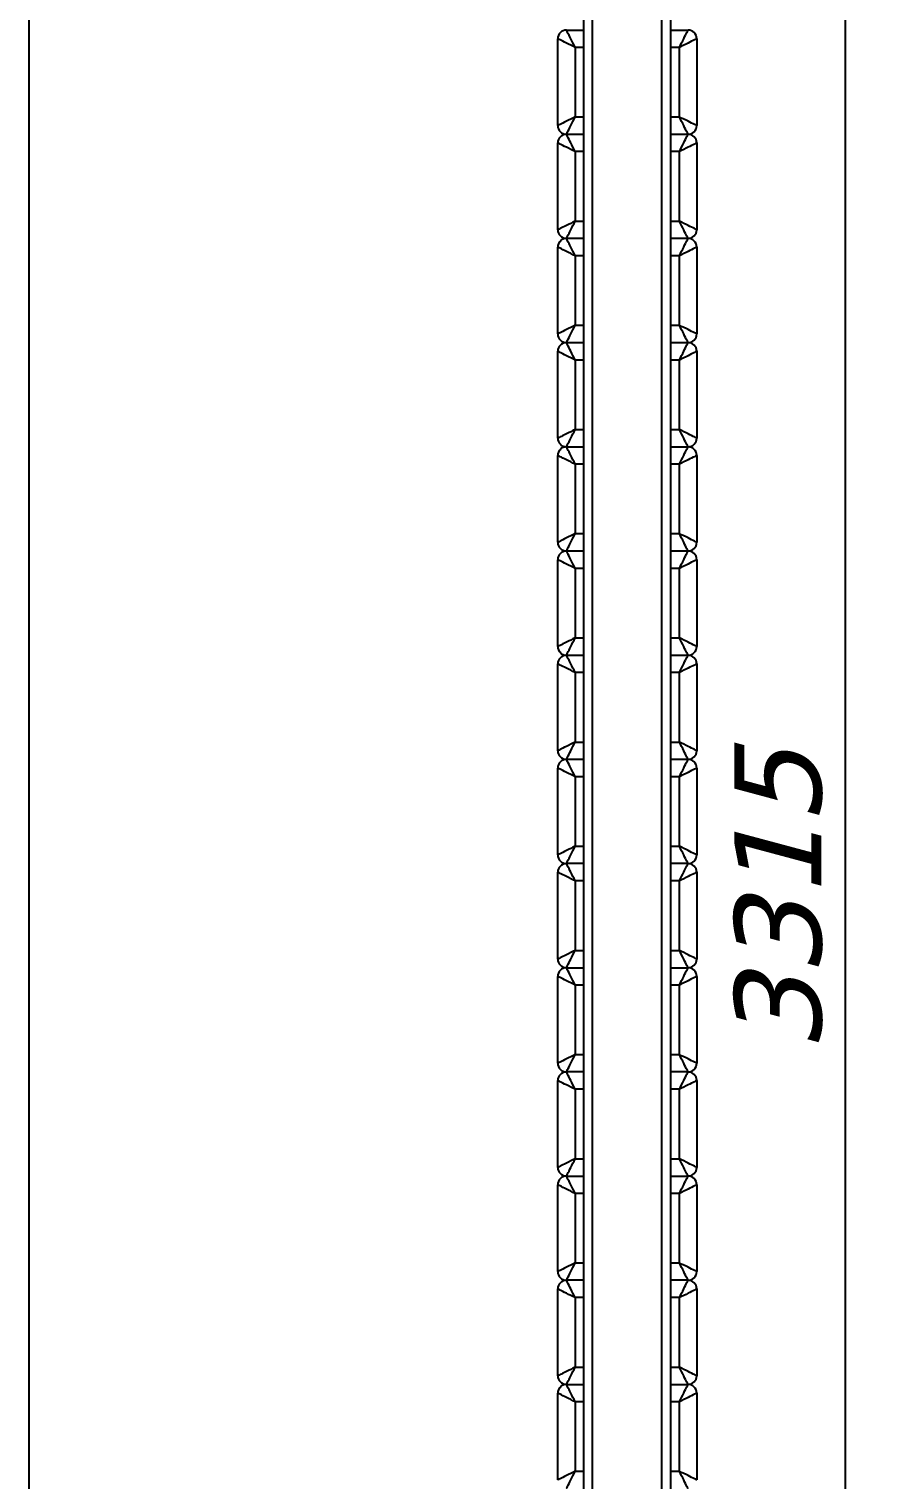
# Model space of a CAD drawing. Header units: millimetres. Extents: x -760 to 1485, y -100 to 3999.
# Drawn here: x 495 to 1485, y 960 to 2631 of the extents above; entities that cross this region are included whole.
import ezdxf

# ---------------------------------------------------------------- set-up
doc = ezdxf.new("R2010")
doc.units = ezdxf.units.MM
doc.linetypes.add('SLD-Solid', pattern=[0])
doc.styles.get("Standard").update_dxf_attribs({"font": 'verdanai.ttf'})
doc.dimstyles.new('DimStyleALPx2', dxfattribs={"dimscale": 40, "dimtxt": 2.5, "dimasz": 2.5, "dimexe": 1.25, "dimexo": 0.625, "dimtad": 1, "dimdsep": 46, "dimtxsty": 'Standard', "dimcen": 2.5, "dimclrd": 60, "dimclre": 60, "dimadec": 0, "dimazin": 0, "dimtfac": 1, "dimtofl": 0, "dimtmove": 0, "dimatfit": 3, "dimfxl": 1, "dimarcsym": 0})

# ---------------------------------------------------------------- blocks, each defined once
blk = doc.blocks.new('*D1')
at = {"color": 60, "linetype": 'ByBlock', "lineweight": -2, "transparency": 16777216}
for p, q in [((1211.5, 3285), (1485.4, 3285)), ((1435.4, 70), (1435.4, 3185)), ((1211.5, -30), (1485.4, -30))]:
    blk.add_line(p, q, dxfattribs=at)
at = {"color": 60, "transparency": 16777216}
for points in [[(1418.7, 3185), (1452.1, 3185), (1435.4, 3285)], [(1418.7, 70), (1452.1, 70), (1435.4, -30)]]:
    blk.add_solid(points, dxfattribs=at)
at = {"layer": 'Defpoints', "color": 0, "transparency": 16777216}
for p in [(1186.5, 3285), (1435.4, 3285), (1186.5, -30)]:
    blk.add_point(p, dxfattribs=at)
at = {"color": 0, "transparency": 16777216, "insert": (1358.3, 1627.5), "char_height": 100, "attachment_point": 5, "rotation": 90}
blk.add_mtext('3315', dxfattribs=at)

msp = doc.modelspace()

# ---------------------------------------------------------------- linework, layer by layer
at = {"color": 7, "linetype": 'Continuous', "lineweight": 25}
for p, q in [((1134, 115), (1134, 3140)), ((1144, 115), (1144, 3140)), ((1224, 115), (1224, 3140)), ((1234, 265), (1234, 2989.999)), ((1114, 2630), (1134, 2630)), ((1234, 2630), (1254, 2630)), ((1104, 2520), (1104, 2620)), ((1124, 2610), (1124, 2530)), ((1244, 2530), (1244, 2610)), ((1264, 2620), (1264, 2520)), ((1114, 2510), (1134, 2510)), ((1234, 2510), (1254, 2510)), ((1104, 2400), (1104, 2500)), ((1264, 2500), (1264, 2400)), ((1124, 2490), (1124, 2410)), ((1244, 2410), (1244, 2490)), ((1134, 2390), (1114, 2390)), ((1254, 2390), (1234, 2390)), ((1104, 2280), (1104, 2380)), ((1264, 2380), (1264, 2280)), ((1124, 2370), (1124, 2290)), ((1244, 2290), (1244, 2370)), ((1104, 2160), (1104, 2260)), ((1114, 2270), (1134, 2270)), ((1234, 2270), (1254, 2270)), ((1264, 2260), (1264, 2160)), ((1124, 2250), (1124, 2170)), ((1244, 2170), (1244, 2250)), ((1104, 2040), (1104, 2140)), ((1114, 2150), (1134, 2150)), ((1234, 2150), (1254, 2150)), ((1264, 2140), (1264, 2040)), ((1124, 2130), (1124, 2050)), ((1244, 2050), (1244, 2130)), ((1134, 2030), (1114, 2030)), ((1254, 2030), (1234, 2030)), ((1104, 1920), (1104, 2020)), ((1124, 2010), (1124, 1930)), ((1244, 1930), (1244, 2010)), ((1264, 2020), (1264, 1920)), ((1114, 1910), (1134, 1910)), ((1234, 1910), (1254, 1910)), ((1104, 1800), (1104, 1900)), ((1124, 1890), (1124, 1810)), ((1244, 1810), (1244, 1890)), ((1264, 1900), (1264, 1800)), ((1134, 1790), (1114, 1790)), ((1254, 1790), (1234, 1790)), ((1104, 1680), (1104, 1780)), ((1264, 1780), (1264, 1680)), ((1124, 1770), (1124, 1690)), ((1244, 1690), (1244, 1770)), ((1104, 1560), (1104, 1660)), ((1134, 1670), (1114, 1670)), ((1254, 1670), (1234, 1670)), ((1264, 1660), (1264, 1560)), ((1124, 1650), (1124, 1570)), ((1244, 1570), (1244, 1650)), ((1104, 1440), (1104, 1540)), ((1114, 1550), (1134, 1550)), ((1234, 1550), (1254, 1550)), ((1264, 1540), (1264, 1440)), ((1124, 1530), (1124, 1450)), ((1244, 1450), (1244, 1530)), ((1134, 1430), (1114, 1430)), ((1254, 1430), (1234, 1430)), ((1104, 1320), (1104, 1420)), ((1124, 1410), (1124, 1330)), ((1244, 1330), (1244, 1410)), ((1264, 1420), (1264, 1320)), ((1114, 1310), (1134, 1310)), ((1234, 1310), (1254, 1310)), ((1104, 1200), (1104, 1300)), ((1124, 1290), (1124, 1210)), ((1244, 1210), (1244, 1290)), ((1264, 1300), (1264, 1200)), ((1134, 1190), (1114, 1190)), ((1254, 1190), (1234, 1190)), ((1104, 1080), (1104, 1180)), ((1124, 1170), (1124, 1090)), ((1244, 1090), (1244, 1170)), ((1264, 1180), (1264, 1080)), ((1114, 1070), (1134, 1070)), ((1234, 1070), (1254, 1070)), ((1104, 960), (1104, 1060)), ((1264, 1060), (1264, 960)), ((1124, 1050), (1124, 970)), ((1244, 970), (1244, 1050))]:
    msp.add_line(p, q, dxfattribs=at)
at = {"color": 7, "linetype": 'SLD-Solid', "lineweight": 25}
msp.add_line((495, 250), (495, 3000), dxfattribs=at)
at = {"color": 8, "linetype": 'Continuous', "lineweight": 25}
for p, q in [((1134, 2610), (1124, 2610)), ((1244, 2610), (1234, 2610)), ((1124, 2530), (1134, 2530)), ((1234, 2530), (1244, 2530)), ((1134, 2490), (1124, 2490)), ((1244, 2490), (1234, 2490)), ((1124, 2410), (1134, 2410)), ((1234, 2410), (1244, 2410)), ((1134, 2370), (1124, 2370)), ((1244, 2370), (1234, 2370)), ((1124, 2290), (1134, 2290)), ((1234, 2290), (1244, 2290)), ((1134, 2250), (1124, 2250)), ((1244, 2250), (1234, 2250)), ((1124, 2170), (1134, 2170)), ((1234, 2170), (1244, 2170)), ((1134, 2130), (1124, 2130)), ((1244, 2130), (1234, 2130)), ((1124, 2050), (1134, 2050)), ((1234, 2050), (1244, 2050)), ((1134, 2010), (1124, 2010)), ((1244, 2010), (1234, 2010)), ((1124, 1930), (1134, 1930)), ((1234, 1930), (1244, 1930)), ((1134, 1890), (1124, 1890)), ((1244, 1890), (1234, 1890)), ((1124, 1810), (1134, 1810)), ((1234, 1810), (1244, 1810)), ((1134, 1770), (1124, 1770)), ((1244, 1770), (1234, 1770)), ((1124, 1690), (1134, 1690)), ((1234, 1690), (1244, 1690)), ((1134, 1650), (1124, 1650)), ((1244, 1650), (1234, 1650)), ((1124, 1570), (1134, 1570)), ((1234, 1570), (1244, 1570)), ((1134, 1530), (1124, 1530)), ((1244, 1530), (1234, 1530)), ((1124, 1450), (1134, 1450)), ((1234, 1450), (1244, 1450)), ((1134, 1410), (1124, 1410)), ((1244, 1410), (1234, 1410)), ((1124, 1330), (1134, 1330)), ((1234, 1330), (1244, 1330)), ((1134, 1290), (1124, 1290)), ((1244, 1290), (1234, 1290)), ((1124, 1210), (1134, 1210)), ((1234, 1210), (1244, 1210)), ((1134, 1170), (1124, 1170)), ((1244, 1170), (1234, 1170)), ((1124, 1090), (1134, 1090)), ((1234, 1090), (1244, 1090)), ((1134, 1050), (1124, 1050)), ((1244, 1050), (1234, 1050)), ((1124, 970), (1134, 970)), ((1234, 970), (1244, 970))]:
    msp.add_line(p, q, dxfattribs=at)
at = {"color": 7, "linetype": 'Continuous', "lineweight": 25, "flags": 128}
for points in [[(1124, 2610), (1122.695, 2612.61), (1121.412, 2615.176), (1120.173, 2617.654), (1119, 2620), (1117.912, 2622.175), (1116.929, 2624.142), (1116.066, 2625.867), (1115.34, 2627.32), (1114.761, 2628.477), (1114.341, 2629.318), (1114.086, 2629.829), (1114, 2630)], [(1244, 2610), (1245.305, 2612.61), (1246.588, 2615.176), (1247.827, 2617.654), (1249, 2620), (1250.088, 2622.175), (1251.071, 2624.142), (1251.934, 2625.867), (1252.66, 2627.32), (1253.239, 2628.477), (1253.659, 2629.318), (1253.914, 2629.829), (1254, 2630)], [(1124, 2610), (1121.389, 2611.305), (1118.824, 2612.588), (1116.346, 2613.827), (1114, 2615), (1111.825, 2616.087), (1109.858, 2617.071), (1108.133, 2617.933), (1106.679, 2618.66), (1105.522, 2619.239), (1104.681, 2619.659), (1104.171, 2619.914), (1104, 2620)], [(1264, 2620), (1263.829, 2619.914), (1263.318, 2619.659), (1262.478, 2619.239), (1261.32, 2618.66), (1259.867, 2617.933), (1258.142, 2617.071), (1256.175, 2616.087), (1254, 2615), (1251.654, 2613.827), (1249.176, 2612.588), (1246.61, 2611.305), (1244, 2610)], [(1124, 2530), (1121.389, 2528.695), (1118.824, 2527.412), (1116.346, 2526.173), (1114, 2525), (1111.825, 2523.912), (1109.858, 2522.929), (1108.133, 2522.066), (1106.679, 2521.34), (1105.522, 2520.761), (1104.681, 2520.341), (1104.171, 2520.085), (1104, 2520)], [(1114, 2510), (1114.086, 2510.171), (1114.341, 2510.681), (1114.761, 2511.522), (1115.34, 2512.679), (1116.066, 2514.133), (1116.929, 2515.858), (1117.912, 2517.825), (1119, 2520), (1120.173, 2522.346), (1121.412, 2524.823), (1122.695, 2527.389), (1124, 2530)], [(1264, 2520), (1263.829, 2520.085), (1263.318, 2520.341), (1262.478, 2520.761), (1261.32, 2521.34), (1259.867, 2522.066), (1258.142, 2522.929), (1256.175, 2523.912), (1254, 2525), (1251.654, 2526.173), (1249.176, 2527.412), (1246.61, 2528.695), (1244, 2530)], [(1254, 2510), (1253.914, 2510.171), (1253.659, 2510.681), (1253.239, 2511.522), (1252.66, 2512.679), (1251.934, 2514.133), (1251.071, 2515.858), (1250.088, 2517.825), (1249, 2520), (1247.827, 2522.346), (1246.588, 2524.823), (1245.305, 2527.389), (1244, 2530)], [(1124, 2490), (1122.695, 2492.61), (1121.412, 2495.176), (1120.173, 2497.654), (1119, 2500), (1117.912, 2502.175), (1116.929, 2504.142), (1116.066, 2505.867), (1115.34, 2507.32), (1114.761, 2508.477), (1114.341, 2509.318), (1114.086, 2509.829), (1114, 2510)], [(1244, 2490), (1245.305, 2492.61), (1246.588, 2495.176), (1247.827, 2497.654), (1249, 2500), (1250.088, 2502.175), (1251.071, 2504.142), (1251.934, 2505.867), (1252.66, 2507.32), (1253.239, 2508.477), (1253.659, 2509.318), (1253.914, 2509.829), (1254, 2510)], [(1124, 2490), (1121.389, 2491.305), (1118.824, 2492.588), (1116.346, 2493.827), (1114, 2495), (1111.825, 2496.087), (1109.858, 2497.071), (1108.133, 2497.933), (1106.679, 2498.66), (1105.522, 2499.239), (1104.681, 2499.659), (1104.171, 2499.914), (1104, 2500)], [(1264, 2500), (1263.829, 2499.914), (1263.318, 2499.659), (1262.478, 2499.239), (1261.32, 2498.66), (1259.867, 2497.933), (1258.142, 2497.071), (1256.175, 2496.087), (1254, 2495), (1251.654, 2493.827), (1249.176, 2492.588), (1246.61, 2491.305), (1244, 2490)], [(1124, 2410), (1121.389, 2408.695), (1118.824, 2407.412), (1116.346, 2406.173), (1114, 2405), (1111.825, 2403.912), (1109.858, 2402.929), (1108.133, 2402.066), (1106.679, 2401.34), (1105.522, 2400.761), (1104.681, 2400.341), (1104.171, 2400.085), (1104, 2400)], [(1114, 2390), (1114.086, 2390.171), (1114.341, 2390.681), (1114.761, 2391.522), (1115.34, 2392.679), (1116.066, 2394.133), (1116.929, 2395.858), (1117.912, 2397.825), (1119, 2400), (1120.173, 2402.346), (1121.412, 2404.823), (1122.695, 2407.389), (1124, 2410)], [(1264, 2400), (1263.829, 2400.085), (1263.318, 2400.341), (1262.478, 2400.761), (1261.32, 2401.34), (1259.867, 2402.066), (1258.142, 2402.929), (1256.175, 2403.912), (1254, 2405), (1251.654, 2406.173), (1249.176, 2407.412), (1246.61, 2408.695), (1244, 2410)], [(1254, 2390), (1253.914, 2390.171), (1253.659, 2390.681), (1253.239, 2391.522), (1252.66, 2392.679), (1251.934, 2394.133), (1251.071, 2395.858), (1250.088, 2397.825), (1249, 2400), (1247.827, 2402.346), (1246.588, 2404.823), (1245.305, 2407.389), (1244, 2410)], [(1124, 2370), (1122.695, 2372.61), (1121.412, 2375.176), (1120.173, 2377.654), (1119, 2380), (1117.912, 2382.175), (1116.929, 2384.142), (1116.066, 2385.867), (1115.34, 2387.32), (1114.761, 2388.477), (1114.341, 2389.318), (1114.086, 2389.829), (1114, 2390)], [(1244, 2370), (1245.305, 2372.61), (1246.588, 2375.176), (1247.827, 2377.654), (1249, 2380), (1250.088, 2382.175), (1251.071, 2384.142), (1251.934, 2385.867), (1252.66, 2387.32), (1253.239, 2388.477), (1253.659, 2389.318), (1253.914, 2389.829), (1254, 2390)], [(1124, 2370), (1121.389, 2371.305), (1118.824, 2372.588), (1116.346, 2373.827), (1114, 2375), (1111.825, 2376.087), (1109.858, 2377.071), (1108.133, 2377.933), (1106.679, 2378.66), (1105.522, 2379.239), (1104.681, 2379.659), (1104.171, 2379.914), (1104, 2380)], [(1264, 2380), (1263.829, 2379.914), (1263.318, 2379.659), (1262.478, 2379.239), (1261.32, 2378.66), (1259.867, 2377.933), (1258.142, 2377.071), (1256.175, 2376.087), (1254, 2375), (1251.654, 2373.827), (1249.176, 2372.588), (1246.61, 2371.305), (1244, 2370)], [(1124, 2290), (1121.389, 2288.695), (1118.824, 2287.412), (1116.346, 2286.173), (1114, 2285), (1111.825, 2283.912), (1109.858, 2282.929), (1108.133, 2282.066), (1106.679, 2281.34), (1105.522, 2280.761), (1104.681, 2280.341), (1104.171, 2280.085), (1104, 2280)], [(1114, 2270), (1114.086, 2270.171), (1114.341, 2270.681), (1114.761, 2271.522), (1115.34, 2272.679), (1116.066, 2274.133), (1116.929, 2275.858), (1117.912, 2277.825), (1119, 2280), (1120.173, 2282.346), (1121.412, 2284.823), (1122.695, 2287.389), (1124, 2290)], [(1264, 2280), (1263.829, 2280.085), (1263.318, 2280.341), (1262.478, 2280.761), (1261.32, 2281.34), (1259.867, 2282.066), (1258.142, 2282.929), (1256.175, 2283.912), (1254, 2285), (1251.654, 2286.173), (1249.176, 2287.412), (1246.61, 2288.695), (1244, 2290)], [(1254, 2270), (1253.914, 2270.171), (1253.659, 2270.681), (1253.239, 2271.522), (1252.66, 2272.679), (1251.934, 2274.133), (1251.071, 2275.858), (1250.088, 2277.825), (1249, 2280), (1247.827, 2282.346), (1246.588, 2284.823), (1245.305, 2287.389), (1244, 2290)], [(1124, 2250), (1121.389, 2251.305), (1118.824, 2252.588), (1116.346, 2253.827), (1114, 2255), (1111.825, 2256.087), (1109.858, 2257.071), (1108.133, 2257.933), (1106.679, 2258.66), (1105.522, 2259.239), (1104.681, 2259.659), (1104.171, 2259.914), (1104, 2260)], [(1124, 2250), (1122.695, 2252.61), (1121.412, 2255.176), (1120.173, 2257.653), (1119, 2260), (1117.912, 2262.175), (1116.929, 2264.142), (1116.066, 2265.867), (1115.34, 2267.32), (1114.761, 2268.477), (1114.341, 2269.318), (1114.086, 2269.829), (1114, 2270)], [(1244, 2250), (1245.305, 2252.61), (1246.588, 2255.176), (1247.827, 2257.653), (1249, 2260), (1250.088, 2262.175), (1251.071, 2264.142), (1251.934, 2265.867), (1252.66, 2267.32), (1253.239, 2268.477), (1253.659, 2269.318), (1253.914, 2269.829), (1254, 2270)], [(1264, 2260), (1263.829, 2259.914), (1263.318, 2259.659), (1262.478, 2259.239), (1261.32, 2258.66), (1259.867, 2257.933), (1258.142, 2257.071), (1256.175, 2256.087), (1254, 2255), (1251.654, 2253.827), (1249.176, 2252.588), (1246.61, 2251.305), (1244, 2250)], [(1124, 2170), (1121.389, 2168.695), (1118.824, 2167.412), (1116.346, 2166.173), (1114, 2165), (1111.825, 2163.912), (1109.858, 2162.929), (1108.133, 2162.066), (1106.679, 2161.34), (1105.522, 2160.761), (1104.681, 2160.341), (1104.171, 2160.085), (1104, 2160)], [(1114, 2150), (1114.086, 2150.171), (1114.341, 2150.681), (1114.761, 2151.522), (1115.34, 2152.679), (1116.066, 2154.133), (1116.929, 2155.858), (1117.912, 2157.825), (1119, 2160), (1120.173, 2162.346), (1121.412, 2164.824), (1122.695, 2167.389), (1124, 2170)], [(1264, 2160), (1263.829, 2160.085), (1263.318, 2160.341), (1262.478, 2160.761), (1261.32, 2161.34), (1259.867, 2162.066), (1258.142, 2162.929), (1256.175, 2163.912), (1254, 2165), (1251.654, 2166.173), (1249.176, 2167.412), (1246.61, 2168.695), (1244, 2170)], [(1254, 2150), (1253.914, 2150.171), (1253.659, 2150.681), (1253.239, 2151.522), (1252.66, 2152.679), (1251.934, 2154.133), (1251.071, 2155.858), (1250.088, 2157.825), (1249, 2160), (1247.827, 2162.346), (1246.588, 2164.824), (1245.305, 2167.389), (1244, 2170)], [(1124, 2130), (1121.389, 2131.305), (1118.824, 2132.588), (1116.346, 2133.827), (1114, 2135), (1111.825, 2136.087), (1109.858, 2137.071), (1108.133, 2137.933), (1106.679, 2138.66), (1105.522, 2139.239), (1104.681, 2139.659), (1104.171, 2139.914), (1104, 2140)], [(1124, 2130), (1122.695, 2132.61), (1121.412, 2135.176), (1120.173, 2137.653), (1119, 2140), (1117.912, 2142.175), (1116.929, 2144.142), (1116.066, 2145.867), (1115.34, 2147.32), (1114.761, 2148.477), (1114.341, 2149.318), (1114.086, 2149.829), (1114, 2150)], [(1244, 2130), (1245.305, 2132.61), (1246.588, 2135.176), (1247.827, 2137.653), (1249, 2140), (1250.088, 2142.175), (1251.071, 2144.142), (1251.934, 2145.867), (1252.66, 2147.32), (1253.239, 2148.477), (1253.659, 2149.318), (1253.914, 2149.829), (1254, 2150)], [(1264, 2140), (1263.829, 2139.914), (1263.318, 2139.659), (1262.478, 2139.239), (1261.32, 2138.66), (1259.867, 2137.933), (1258.142, 2137.071), (1256.175, 2136.087), (1254, 2135), (1251.654, 2133.827), (1249.176, 2132.588), (1246.61, 2131.305), (1244, 2130)], [(1124, 2050), (1121.389, 2048.695), (1118.824, 2047.412), (1116.346, 2046.173), (1114, 2045), (1111.825, 2043.912), (1109.858, 2042.929), (1108.133, 2042.066), (1106.679, 2041.34), (1105.522, 2040.761), (1104.681, 2040.341), (1104.171, 2040.085), (1104, 2040)], [(1114, 2030), (1114.086, 2030.171), (1114.341, 2030.681), (1114.761, 2031.522), (1115.34, 2032.679), (1116.066, 2034.133), (1116.929, 2035.858), (1117.912, 2037.825), (1119, 2040), (1120.173, 2042.346), (1121.412, 2044.824), (1122.695, 2047.389), (1124, 2050)], [(1264, 2040), (1263.829, 2040.085), (1263.318, 2040.341), (1262.478, 2040.761), (1261.32, 2041.34), (1259.867, 2042.066), (1258.142, 2042.929), (1256.175, 2043.912), (1254, 2045), (1251.654, 2046.173), (1249.176, 2047.412), (1246.61, 2048.695), (1244, 2050)], [(1254, 2030), (1253.914, 2030.171), (1253.659, 2030.681), (1253.239, 2031.522), (1252.66, 2032.679), (1251.934, 2034.133), (1251.071, 2035.858), (1250.088, 2037.825), (1249, 2040), (1247.827, 2042.346), (1246.588, 2044.824), (1245.305, 2047.389), (1244, 2050)], [(1124, 2010), (1122.695, 2012.61), (1121.412, 2015.176), (1120.173, 2017.653), (1119, 2020), (1117.912, 2022.175), (1116.929, 2024.142), (1116.066, 2025.867), (1115.34, 2027.32), (1114.761, 2028.477), (1114.341, 2029.318), (1114.086, 2029.829), (1114, 2030)], [(1244, 2010), (1245.305, 2012.61), (1246.588, 2015.176), (1247.827, 2017.653), (1249, 2020), (1250.088, 2022.175), (1251.071, 2024.142), (1251.934, 2025.867), (1252.66, 2027.32), (1253.239, 2028.477), (1253.659, 2029.318), (1253.914, 2029.829), (1254, 2030)], [(1124, 2010), (1121.389, 2011.305), (1118.824, 2012.588), (1116.346, 2013.827), (1114, 2015), (1111.825, 2016.087), (1109.858, 2017.071), (1108.133, 2017.933), (1106.679, 2018.66), (1105.522, 2019.239), (1104.681, 2019.659), (1104.171, 2019.914), (1104, 2020)], [(1264, 2020), (1263.829, 2019.914), (1263.318, 2019.659), (1262.478, 2019.239), (1261.32, 2018.66), (1259.867, 2017.933), (1258.142, 2017.071), (1256.175, 2016.087), (1254, 2015), (1251.654, 2013.827), (1249.176, 2012.588), (1246.61, 2011.305), (1244, 2010)], [(1124, 1930), (1121.389, 1928.695), (1118.824, 1927.412), (1116.346, 1926.173), (1114, 1925), (1111.825, 1923.912), (1109.858, 1922.929), (1108.133, 1922.066), (1106.679, 1921.34), (1105.522, 1920.761), (1104.681, 1920.341), (1104.171, 1920.085), (1104, 1920)], [(1114, 1910), (1114.086, 1910.171), (1114.341, 1910.681), (1114.761, 1911.522), (1115.34, 1912.679), (1116.066, 1914.133), (1116.929, 1915.858), (1117.912, 1917.825), (1119, 1920), (1120.173, 1922.346), (1121.412, 1924.824), (1122.695, 1927.389), (1124, 1930)], [(1264, 1920), (1263.829, 1920.085), (1263.318, 1920.341), (1262.478, 1920.761), (1261.32, 1921.34), (1259.867, 1922.066), (1258.142, 1922.929), (1256.175, 1923.912), (1254, 1925), (1251.654, 1926.173), (1249.176, 1927.412), (1246.61, 1928.695), (1244, 1930)], [(1254, 1910), (1253.914, 1910.171), (1253.659, 1910.681), (1253.239, 1911.522), (1252.66, 1912.679), (1251.934, 1914.133), (1251.071, 1915.858), (1250.088, 1917.825), (1249, 1920), (1247.827, 1922.346), (1246.588, 1924.824), (1245.305, 1927.389), (1244, 1930)], [(1124, 1890), (1122.695, 1892.61), (1121.412, 1895.176), (1120.173, 1897.654), (1119, 1900), (1117.912, 1902.175), (1116.929, 1904.142), (1116.066, 1905.867), (1115.34, 1907.32), (1114.761, 1908.477), (1114.341, 1909.318), (1114.086, 1909.829), (1114, 1910)], [(1244, 1890), (1245.305, 1892.61), (1246.588, 1895.176), (1247.827, 1897.654), (1249, 1900), (1250.088, 1902.175), (1251.071, 1904.142), (1251.934, 1905.867), (1252.66, 1907.32), (1253.239, 1908.477), (1253.659, 1909.318), (1253.914, 1909.829), (1254, 1910)], [(1124, 1890), (1121.389, 1891.305), (1118.824, 1892.588), (1116.346, 1893.827), (1114, 1895), (1111.825, 1896.088), (1109.858, 1897.071), (1108.133, 1897.933), (1106.679, 1898.66), (1105.522, 1899.239), (1104.681, 1899.659), (1104.171, 1899.914), (1104, 1900)], [(1264, 1900), (1263.829, 1899.914), (1263.318, 1899.659), (1262.478, 1899.239), (1261.32, 1898.66), (1259.867, 1897.933), (1258.142, 1897.071), (1256.175, 1896.088), (1254, 1895), (1251.654, 1893.827), (1249.176, 1892.588), (1246.61, 1891.305), (1244, 1890)], [(1124, 1810), (1121.389, 1808.695), (1118.824, 1807.412), (1116.346, 1806.173), (1114, 1805), (1111.825, 1803.912), (1109.858, 1802.929), (1108.133, 1802.066), (1106.679, 1801.34), (1105.522, 1800.761), (1104.681, 1800.341), (1104.171, 1800.085), (1104, 1800)], [(1114, 1790), (1114.086, 1790.171), (1114.341, 1790.681), (1114.761, 1791.522), (1115.34, 1792.679), (1116.066, 1794.133), (1116.929, 1795.858), (1117.912, 1797.825), (1119, 1800), (1120.173, 1802.346), (1121.412, 1804.824), (1122.695, 1807.389), (1124, 1810)], [(1264, 1800), (1263.829, 1800.085), (1263.318, 1800.341), (1262.478, 1800.761), (1261.32, 1801.34), (1259.867, 1802.066), (1258.142, 1802.929), (1256.175, 1803.912), (1254, 1805), (1251.654, 1806.173), (1249.176, 1807.412), (1246.61, 1808.695), (1244, 1810)], [(1254, 1790), (1253.914, 1790.171), (1253.659, 1790.681), (1253.239, 1791.522), (1252.66, 1792.679), (1251.934, 1794.133), (1251.071, 1795.858), (1250.088, 1797.825), (1249, 1800), (1247.827, 1802.346), (1246.588, 1804.824), (1245.305, 1807.389), (1244, 1810)], [(1124, 1770), (1122.695, 1772.61), (1121.412, 1775.176), (1120.173, 1777.654), (1119, 1780), (1117.912, 1782.175), (1116.929, 1784.142), (1116.066, 1785.867), (1115.34, 1787.32), (1114.761, 1788.477), (1114.341, 1789.318), (1114.086, 1789.829), (1114, 1790)], [(1244, 1770), (1245.305, 1772.61), (1246.588, 1775.176), (1247.827, 1777.654), (1249, 1780), (1250.088, 1782.175), (1251.071, 1784.142), (1251.934, 1785.867), (1252.66, 1787.32), (1253.239, 1788.477), (1253.659, 1789.318), (1253.914, 1789.829), (1254, 1790)], [(1124, 1770), (1121.389, 1771.305), (1118.824, 1772.588), (1116.346, 1773.827), (1114, 1775), (1111.825, 1776.088), (1109.858, 1777.071), (1108.133, 1777.933), (1106.679, 1778.66), (1105.522, 1779.239), (1104.681, 1779.659), (1104.171, 1779.914), (1104, 1780)], [(1264, 1780), (1263.829, 1779.914), (1263.318, 1779.659), (1262.478, 1779.239), (1261.32, 1778.66), (1259.867, 1777.933), (1258.142, 1777.071), (1256.175, 1776.088), (1254, 1775), (1251.654, 1773.827), (1249.176, 1772.588), (1246.61, 1771.305), (1244, 1770)], [(1124, 1690), (1121.389, 1688.695), (1118.824, 1687.412), (1116.346, 1686.173), (1114, 1685), (1111.825, 1683.912), (1109.858, 1682.929), (1108.133, 1682.066), (1106.679, 1681.34), (1105.522, 1680.761), (1104.681, 1680.341), (1104.171, 1680.085), (1104, 1680)], [(1114, 1670), (1114.086, 1670.171), (1114.341, 1670.681), (1114.761, 1671.522), (1115.34, 1672.679), (1116.066, 1674.133), (1116.929, 1675.858), (1117.912, 1677.825), (1119, 1680), (1120.173, 1682.346), (1121.412, 1684.824), (1122.695, 1687.389), (1124, 1690)], [(1264, 1680), (1263.829, 1680.085), (1263.318, 1680.341), (1262.478, 1680.761), (1261.32, 1681.34), (1259.867, 1682.066), (1258.142, 1682.929), (1256.175, 1683.912), (1254, 1685), (1251.654, 1686.173), (1249.176, 1687.412), (1246.61, 1688.695), (1244, 1690)], [(1254, 1670), (1253.914, 1670.171), (1253.659, 1670.681), (1253.239, 1671.522), (1252.66, 1672.679), (1251.934, 1674.133), (1251.071, 1675.858), (1250.088, 1677.825), (1249, 1680), (1247.827, 1682.346), (1246.588, 1684.824), (1245.305, 1687.389), (1244, 1690)], [(1124, 1650), (1121.389, 1651.305), (1118.824, 1652.588), (1116.346, 1653.827), (1114, 1655), (1111.825, 1656.088), (1109.858, 1657.071), (1108.133, 1657.933), (1106.679, 1658.66), (1105.522, 1659.239), (1104.681, 1659.659), (1104.171, 1659.914), (1104, 1660)], [(1124, 1650), (1122.695, 1652.61), (1121.412, 1655.176), (1120.173, 1657.654), (1119, 1660), (1117.912, 1662.175), (1116.929, 1664.142), (1116.066, 1665.867), (1115.34, 1667.32), (1114.761, 1668.477), (1114.341, 1669.318), (1114.086, 1669.829), (1114, 1670)], [(1244, 1650), (1245.305, 1652.61), (1246.588, 1655.176), (1247.827, 1657.654), (1249, 1660), (1250.088, 1662.175), (1251.071, 1664.142), (1251.934, 1665.867), (1252.66, 1667.32), (1253.239, 1668.477), (1253.659, 1669.318), (1253.914, 1669.829), (1254, 1670)], [(1264, 1660), (1263.829, 1659.914), (1263.318, 1659.659), (1262.478, 1659.239), (1261.32, 1658.66), (1259.867, 1657.933), (1258.142, 1657.071), (1256.175, 1656.088), (1254, 1655), (1251.654, 1653.827), (1249.176, 1652.588), (1246.61, 1651.305), (1244, 1650)], [(1124, 1570), (1121.389, 1568.695), (1118.824, 1567.412), (1116.346, 1566.173), (1114, 1565), (1111.825, 1563.912), (1109.858, 1562.929), (1108.133, 1562.066), (1106.679, 1561.34), (1105.522, 1560.761), (1104.681, 1560.341), (1104.171, 1560.085), (1104, 1560)], [(1114, 1550), (1114.086, 1550.171), (1114.341, 1550.681), (1114.761, 1551.522), (1115.34, 1552.679), (1116.066, 1554.133), (1116.929, 1555.858), (1117.912, 1557.825), (1119, 1560), (1120.173, 1562.346), (1121.412, 1564.824), (1122.695, 1567.389), (1124, 1570)], [(1264, 1560), (1263.829, 1560.085), (1263.318, 1560.341), (1262.478, 1560.761), (1261.32, 1561.34), (1259.867, 1562.066), (1258.142, 1562.929), (1256.175, 1563.912), (1254, 1565), (1251.654, 1566.173), (1249.176, 1567.412), (1246.61, 1568.695), (1244, 1570)], [(1254, 1550), (1253.914, 1550.171), (1253.659, 1550.681), (1253.239, 1551.522), (1252.66, 1552.679), (1251.934, 1554.133), (1251.071, 1555.858), (1250.088, 1557.825), (1249, 1560), (1247.827, 1562.346), (1246.588, 1564.824), (1245.305, 1567.389), (1244, 1570)], [(1124, 1530), (1121.389, 1531.305), (1118.824, 1532.588), (1116.346, 1533.827), (1114, 1535), (1111.825, 1536.088), (1109.858, 1537.071), (1108.133, 1537.933), (1106.679, 1538.66), (1105.522, 1539.239), (1104.681, 1539.659), (1104.171, 1539.914), (1104, 1540)], [(1124, 1530), (1122.695, 1532.61), (1121.412, 1535.176), (1120.173, 1537.654), (1119, 1540), (1117.912, 1542.175), (1116.929, 1544.142), (1116.066, 1545.867), (1115.34, 1547.32), (1114.761, 1548.477), (1114.341, 1549.318), (1114.086, 1549.829), (1114, 1550)], [(1244, 1530), (1245.305, 1532.61), (1246.588, 1535.176), (1247.827, 1537.654), (1249, 1540), (1250.088, 1542.175), (1251.071, 1544.142), (1251.934, 1545.867), (1252.66, 1547.32), (1253.239, 1548.477), (1253.659, 1549.318), (1253.914, 1549.829), (1254, 1550)], [(1264, 1540), (1263.829, 1539.914), (1263.318, 1539.659), (1262.478, 1539.239), (1261.32, 1538.66), (1259.867, 1537.933), (1258.142, 1537.071), (1256.175, 1536.088), (1254, 1535), (1251.654, 1533.827), (1249.176, 1532.588), (1246.61, 1531.305), (1244, 1530)], [(1124, 1450), (1121.389, 1448.695), (1118.824, 1447.412), (1116.346, 1446.173), (1114, 1445), (1111.825, 1443.912), (1109.858, 1442.929), (1108.133, 1442.066), (1106.679, 1441.34), (1105.522, 1440.761), (1104.681, 1440.341), (1104.171, 1440.085), (1104, 1440)], [(1114, 1430), (1114.086, 1430.171), (1114.341, 1430.681), (1114.761, 1431.522), (1115.34, 1432.679), (1116.066, 1434.133), (1116.929, 1435.858), (1117.912, 1437.825), (1119, 1440), (1120.173, 1442.346), (1121.412, 1444.824), (1122.695, 1447.389), (1124, 1450)], [(1264, 1440), (1263.829, 1440.085), (1263.318, 1440.341), (1262.478, 1440.761), (1261.32, 1441.34), (1259.867, 1442.066), (1258.142, 1442.929), (1256.175, 1443.912), (1254, 1445), (1251.654, 1446.173), (1249.176, 1447.412), (1246.61, 1448.695), (1244, 1450)], [(1254, 1430), (1253.914, 1430.171), (1253.659, 1430.681), (1253.239, 1431.522), (1252.66, 1432.679), (1251.934, 1434.133), (1251.071, 1435.858), (1250.088, 1437.825), (1249, 1440), (1247.827, 1442.346), (1246.588, 1444.824), (1245.305, 1447.389), (1244, 1450)], [(1124, 1410), (1122.695, 1412.61), (1121.412, 1415.176), (1120.173, 1417.654), (1119, 1420), (1117.912, 1422.175), (1116.929, 1424.142), (1116.066, 1425.867), (1115.34, 1427.32), (1114.761, 1428.477), (1114.341, 1429.318), (1114.086, 1429.829), (1114, 1430)], [(1244, 1410), (1245.305, 1412.61), (1246.588, 1415.176), (1247.827, 1417.654), (1249, 1420), (1250.088, 1422.175), (1251.071, 1424.142), (1251.934, 1425.867), (1252.66, 1427.32), (1253.239, 1428.477), (1253.659, 1429.318), (1253.914, 1429.829), (1254, 1430)], [(1124, 1410), (1121.389, 1411.305), (1118.824, 1412.588), (1116.346, 1413.827), (1114, 1415), (1111.825, 1416.088), (1109.858, 1417.071), (1108.133, 1417.933), (1106.679, 1418.66), (1105.522, 1419.239), (1104.681, 1419.659), (1104.171, 1419.914), (1104, 1420)], [(1264, 1420), (1263.829, 1419.914), (1263.318, 1419.659), (1262.478, 1419.239), (1261.32, 1418.66), (1259.867, 1417.933), (1258.142, 1417.071), (1256.175, 1416.088), (1254, 1415), (1251.654, 1413.827), (1249.176, 1412.588), (1246.61, 1411.305), (1244, 1410)], [(1124, 1330), (1121.389, 1328.695), (1118.824, 1327.412), (1116.346, 1326.173), (1114, 1325), (1111.825, 1323.912), (1109.858, 1322.929), (1108.133, 1322.066), (1106.679, 1321.34), (1105.522, 1320.761), (1104.681, 1320.341), (1104.171, 1320.085), (1104, 1320)], [(1114, 1310), (1114.086, 1310.171), (1114.341, 1310.681), (1114.761, 1311.522), (1115.34, 1312.679), (1116.066, 1314.133), (1116.929, 1315.858), (1117.912, 1317.825), (1119, 1320), (1120.173, 1322.346), (1121.412, 1324.823), (1122.695, 1327.389), (1124, 1330)], [(1264, 1320), (1263.829, 1320.085), (1263.318, 1320.341), (1262.478, 1320.761), (1261.32, 1321.34), (1259.867, 1322.066), (1258.142, 1322.929), (1256.175, 1323.912), (1254, 1325), (1251.654, 1326.173), (1249.176, 1327.412), (1246.61, 1328.695), (1244, 1330)], [(1254, 1310), (1253.914, 1310.171), (1253.659, 1310.681), (1253.239, 1311.522), (1252.66, 1312.679), (1251.934, 1314.133), (1251.071, 1315.858), (1250.088, 1317.825), (1249, 1320), (1247.827, 1322.346), (1246.588, 1324.823), (1245.305, 1327.389), (1244, 1330)], [(1124, 1290), (1122.695, 1292.61), (1121.412, 1295.176), (1120.173, 1297.654), (1119, 1300), (1117.912, 1302.175), (1116.929, 1304.142), (1116.066, 1305.867), (1115.34, 1307.32), (1114.761, 1308.478), (1114.341, 1309.318), (1114.086, 1309.829), (1114, 1310)], [(1244, 1290), (1245.305, 1292.61), (1246.588, 1295.176), (1247.827, 1297.654), (1249, 1300), (1250.088, 1302.175), (1251.071, 1304.142), (1251.934, 1305.867), (1252.66, 1307.32), (1253.239, 1308.478), (1253.659, 1309.318), (1253.914, 1309.829), (1254, 1310)], [(1124, 1290), (1121.389, 1291.305), (1118.824, 1292.588), (1116.346, 1293.827), (1114, 1295), (1111.825, 1296.087), (1109.858, 1297.071), (1108.133, 1297.933), (1106.679, 1298.66), (1105.522, 1299.239), (1104.681, 1299.659), (1104.171, 1299.914), (1104, 1300)], [(1264, 1300), (1263.829, 1299.914), (1263.318, 1299.659), (1262.478, 1299.239), (1261.32, 1298.66), (1259.867, 1297.933), (1258.142, 1297.071), (1256.175, 1296.087), (1254, 1295), (1251.654, 1293.827), (1249.176, 1292.588), (1246.61, 1291.305), (1244, 1290)], [(1124, 1210), (1121.389, 1208.695), (1118.824, 1207.412), (1116.346, 1206.173), (1114, 1205), (1111.825, 1203.912), (1109.858, 1202.929), (1108.133, 1202.066), (1106.679, 1201.34), (1105.522, 1200.761), (1104.681, 1200.341), (1104.171, 1200.086), (1104, 1200)], [(1114, 1190), (1114.086, 1190.171), (1114.341, 1190.681), (1114.761, 1191.522), (1115.34, 1192.679), (1116.066, 1194.133), (1116.929, 1195.858), (1117.912, 1197.825), (1119, 1200), (1120.173, 1202.346), (1121.412, 1204.823), (1122.695, 1207.389), (1124, 1210)], [(1264, 1200), (1263.829, 1200.086), (1263.318, 1200.341), (1262.478, 1200.761), (1261.32, 1201.34), (1259.867, 1202.066), (1258.142, 1202.929), (1256.175, 1203.912), (1254, 1205), (1251.654, 1206.173), (1249.176, 1207.412), (1246.61, 1208.695), (1244, 1210)], [(1254, 1190), (1253.914, 1190.171), (1253.659, 1190.681), (1253.239, 1191.522), (1252.66, 1192.679), (1251.934, 1194.133), (1251.071, 1195.858), (1250.088, 1197.825), (1249, 1200), (1247.827, 1202.346), (1246.588, 1204.823), (1245.305, 1207.389), (1244, 1210)], [(1124, 1170), (1122.695, 1172.61), (1121.412, 1175.176), (1120.173, 1177.653), (1119, 1180), (1117.912, 1182.175), (1116.929, 1184.142), (1116.066, 1185.867), (1115.34, 1187.32), (1114.761, 1188.477), (1114.341, 1189.318), (1114.086, 1189.829), (1114, 1190)], [(1244, 1170), (1245.305, 1172.61), (1246.588, 1175.176), (1247.827, 1177.653), (1249, 1180), (1250.088, 1182.175), (1251.071, 1184.142), (1251.934, 1185.867), (1252.66, 1187.32), (1253.239, 1188.477), (1253.659, 1189.318), (1253.914, 1189.829), (1254, 1190)], [(1124, 1170), (1121.389, 1171.305), (1118.824, 1172.588), (1116.346, 1173.827), (1114, 1175), (1111.825, 1176.087), (1109.858, 1177.071), (1108.133, 1177.933), (1106.679, 1178.66), (1105.522, 1179.239), (1104.681, 1179.659), (1104.171, 1179.914), (1104, 1180)], [(1264, 1180), (1263.829, 1179.914), (1263.318, 1179.659), (1262.478, 1179.239), (1261.32, 1178.66), (1259.867, 1177.933), (1258.142, 1177.071), (1256.175, 1176.087), (1254, 1175), (1251.654, 1173.827), (1249.176, 1172.588), (1246.61, 1171.305), (1244, 1170)], [(1124, 1090), (1121.389, 1088.695), (1118.824, 1087.412), (1116.346, 1086.173), (1114, 1085), (1111.825, 1083.912), (1109.858, 1082.929), (1108.133, 1082.066), (1106.679, 1081.34), (1105.522, 1080.761), (1104.681, 1080.341), (1104.171, 1080.085), (1104, 1080)], [(1114, 1070), (1114.086, 1070.171), (1114.341, 1070.681), (1114.761, 1071.522), (1115.34, 1072.679), (1116.066, 1074.133), (1116.929, 1075.858), (1117.912, 1077.825), (1119, 1080), (1120.173, 1082.346), (1121.412, 1084.823), (1122.695, 1087.389), (1124, 1090)], [(1264, 1080), (1263.829, 1080.085), (1263.318, 1080.341), (1262.478, 1080.761), (1261.32, 1081.34), (1259.867, 1082.066), (1258.142, 1082.929), (1256.175, 1083.912), (1254, 1085), (1251.654, 1086.173), (1249.176, 1087.412), (1246.61, 1088.695), (1244, 1090)], [(1254, 1070), (1253.914, 1070.171), (1253.659, 1070.681), (1253.239, 1071.522), (1252.66, 1072.679), (1251.934, 1074.133), (1251.071, 1075.858), (1250.088, 1077.825), (1249, 1080), (1247.827, 1082.346), (1246.588, 1084.823), (1245.305, 1087.389), (1244, 1090)], [(1124, 1050), (1122.695, 1052.61), (1121.412, 1055.176), (1120.173, 1057.654), (1119, 1060), (1117.912, 1062.175), (1116.929, 1064.142), (1116.066, 1065.867), (1115.34, 1067.32), (1114.761, 1068.478), (1114.341, 1069.318), (1114.086, 1069.829), (1114, 1070)], [(1244, 1050), (1245.305, 1052.61), (1246.588, 1055.176), (1247.827, 1057.654), (1249, 1060), (1250.088, 1062.175), (1251.071, 1064.142), (1251.934, 1065.867), (1252.66, 1067.32), (1253.239, 1068.478), (1253.659, 1069.318), (1253.914, 1069.829), (1254, 1070)], [(1124, 1050), (1121.389, 1051.305), (1118.824, 1052.588), (1116.346, 1053.827), (1114, 1055), (1111.825, 1056.087), (1109.858, 1057.071), (1108.133, 1057.933), (1106.679, 1058.66), (1105.522, 1059.239), (1104.681, 1059.659), (1104.171, 1059.914), (1104, 1060)], [(1264, 1060), (1263.829, 1059.914), (1263.318, 1059.659), (1262.478, 1059.239), (1261.32, 1058.66), (1259.867, 1057.933), (1258.142, 1057.071), (1256.175, 1056.087), (1254, 1055), (1251.654, 1053.827), (1249.176, 1052.588), (1246.61, 1051.305), (1244, 1050)], [(1124, 970), (1121.389, 968.695), (1118.824, 967.412), (1116.346, 966.173), (1114, 965), (1111.825, 963.912), (1109.858, 962.929), (1108.133, 962.066), (1106.679, 961.34), (1105.522, 960.761), (1104.681, 960.341), (1104.171, 960.086), (1104, 960)], [(1114, 950), (1114.086, 950.171), (1114.341, 950.681), (1114.761, 951.522), (1115.34, 952.679), (1116.066, 954.133), (1116.929, 955.858), (1117.912, 957.825), (1119, 960), (1120.173, 962.346), (1121.412, 964.823), (1122.695, 967.389), (1124, 970)], [(1264, 960), (1263.829, 960.086), (1263.318, 960.341), (1262.478, 960.761), (1261.32, 961.34), (1259.867, 962.066), (1258.142, 962.929), (1256.175, 963.912), (1254, 965), (1251.654, 966.173), (1249.176, 967.412), (1246.61, 968.695), (1244, 970)], [(1254, 950), (1253.914, 950.171), (1253.659, 950.681), (1253.239, 951.522), (1252.66, 952.679), (1251.934, 954.133), (1251.071, 955.858), (1250.088, 957.825), (1249, 960), (1247.827, 962.346), (1246.588, 964.823), (1245.305, 967.389), (1244, 970)]]:
    msp.add_lwpolyline(points, dxfattribs=at)
at = {"color": 7, "linetype": 'Continuous', "lineweight": 25}
for centre, start, end in [((1114, 2620), 90, 180), ((1254, 2620), 0, 90), ((1114, 2520), 180, 270), ((1114, 2500), 90, 180), ((1254, 2520), 270, 0), ((1254, 2500), 0, 90), ((1114, 2400), 180, 270), ((1114, 2380), 90, 180), ((1254, 2400), 270, 0), ((1254, 2380), 0, 90), ((1114, 2280), 180, 270), ((1254, 2280), 270, 0), ((1114, 2260), 90, 180), ((1254, 2260), 0, 90), ((1114, 2160), 180, 270), ((1254, 2160), 270, 0), ((1114, 2140), 90, 180), ((1254, 2140), 0, 90), ((1114, 2040), 180, 270), ((1254, 2040), 270, 0), ((1114, 2020), 90, 180), ((1254, 2020), 0, 90), ((1114, 1920), 180, 270), ((1114, 1900), 90, 180), ((1254, 1920), 270, 0), ((1254, 1900), 0, 90), ((1114, 1800), 180, 270), ((1114, 1780), 90, 180), ((1254, 1800), 270, 0), ((1254, 1780), 0, 90), ((1114, 1680), 180, 270), ((1254, 1680), 270, 0), ((1114, 1660), 90, 180), ((1254, 1660), 0, 90), ((1114, 1560), 180, 270), ((1254, 1560), 270, 0), ((1114, 1540), 90, 180), ((1254, 1540), 0, 90), ((1114, 1440), 180, 270), ((1254, 1440), 270, 0), ((1114, 1420), 90, 180), ((1254, 1420), 0, 90), ((1114, 1320), 180, 270), ((1114, 1300), 90, 180), ((1254, 1320), 270, 0), ((1254, 1300), 0, 90), ((1114, 1200), 180, 270), ((1114, 1180), 90, 180), ((1254, 1200), 270, 0), ((1254, 1180), 0, 90), ((1114, 1080), 180, 270), ((1114, 1060), 90, 180), ((1254, 1080), 270, 0), ((1254, 1060), 0, 90)]:
    msp.add_arc(centre, 10, start, end, dxfattribs=at)

# ---------------------------------------------------------------- dimensions: what is measured, and where the dimension line sits
dim = msp.add_linear_dim(base=(1435.416, 3284.999), p1=(1186.5, -30), p2=(1186.5, 3284.999), angle=90, dimstyle='DimStyleALPx2')
dim.commit()
dim.dimension.update_dxf_attribs({"geometry": '*D1', "text_midpoint": (1358.335, 1627.5)})

doc.saveas('drawing.dxf')
